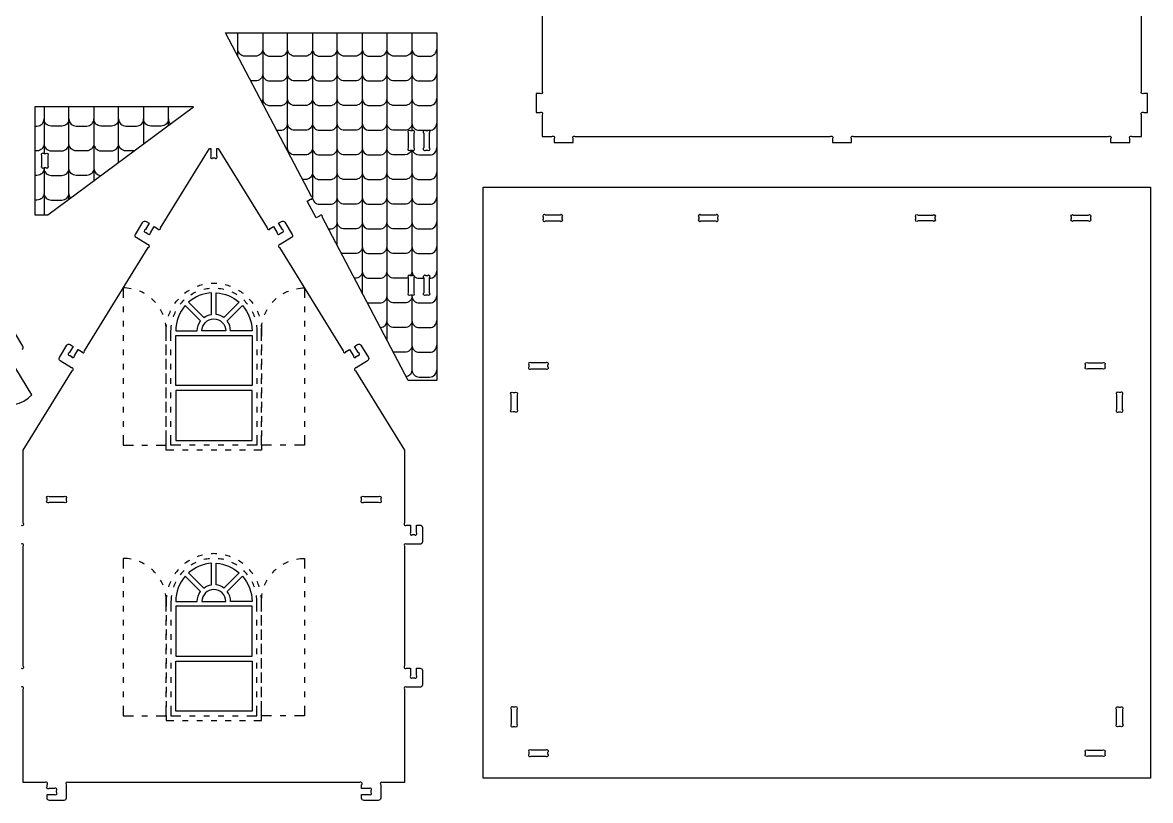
# Model space of a CAD drawing. Extents: x 2995 to 5271, y 518 to 1985.
# Drawn here: x 4135 to 5271, y 518 to 1301 of the extents above; entities that cross this region are included whole.
import ezdxf

# ---------------------------------------------------------------- set-up
doc = ezdxf.new("R2010")
doc.units = 0
doc.header["$MEASUREMENT"] = 0
doc.layers.add('LAYER1', color=18, linetype='CONTINUOUS')

msp = doc.modelspace()

# ---------------------------------------------------------------- linework, layer by layer
at = {"layer": 'LAYER1'}
for points in [[(4658, 1525.2), (4658, 1231.9, -1), (4655.9, 1229.7), (4652, 1229.7), (4652, 1210.5), (4655.9, 1210.5, -1), (4658, 1208.4), (4658, 1186.5), (4667.9, 1186.5, -1), (4670, 1184.4), (4670, 1180.5), (4689.2, 1180.5), (4689.2, 1184.4, -1), (4691.3, 1186.5), (4948.2, 1186.5, -1), (4950.3, 1184.4), (4950.3, 1180.5), (4969.5, 1180.5), (4969.5, 1184.4, -1), (4971.6, 1186.5), (5228.5, 1186.5, -1), (5230.6, 1184.4), (5230.6, 1180.5), (5249.8, 1180.5), (5249.8, 1184.4, -1), (5252, 1186.5), (5261.8, 1186.5), (5261.8, 1208.4, -1), (5264, 1210.5), (5267.8, 1210.5), (5267.8, 1229.7), (5264, 1229.7, -1), (5261.8, 1231.9), (5261.8, 1525.2, -1)], [(4376.6, 1274.5, -0.414214), (4369.4, 1267.3), (4358.7, 1267.3, -0.414214), (4351.5, 1274.5)], [(4376.6, 1274.5, 0.414214), (4383.8, 1267.3), (4394.4, 1267.3, 0.414214), (4401.6, 1274.5)], [(4426.7, 1274.5, -0.414214), (4419.5, 1267.3), (4408.8, 1267.3, -0.414214), (4401.6, 1274.5)], [(4426.7, 1274.5, 0.414214), (4433.9, 1267.3), (4444.5, 1267.3, 0.414214), (4451.7, 1274.5)], [(4476.8, 1274.5, -0.414214), (4469.6, 1267.3), (4458.9, 1267.3, -0.414214), (4451.7, 1274.5)], [(4476.8, 1274.5, 0.414214), (4484, 1267.3), (4494.6, 1267.3, 0.414214), (4501.8, 1274.5)], [(4526.9, 1274.5, -0.414214), (4519.7, 1267.3), (4509, 1267.3, -0.414214), (4501.8, 1274.5)], [(4526.9, 1274.5, 0.414214), (4534.1, 1267.3), (4544.7, 1267.3, 0.414214), (4551.9, 1274.5)], [(4376.6, 1249.6, -0.414214), (4369.4, 1242.4), (4364.6, 1242.4)], [(4376.6, 1249.6, 0.414214), (4383.8, 1242.4), (4394.4, 1242.4, 0.414214), (4401.6, 1249.6)], [(4426.7, 1249.6, -0.414214), (4419.5, 1242.4), (4408.8, 1242.4, -0.414214), (4401.6, 1249.6)], [(4426.7, 1249.6, 0.414214), (4433.9, 1242.4), (4444.5, 1242.4, 0.414214), (4451.7, 1249.6)], [(4476.8, 1249.6, -0.414214), (4469.6, 1242.4), (4458.9, 1242.4, -0.414214), (4451.7, 1249.6)], [(4476.8, 1249.6, 0.414214), (4484, 1242.4), (4494.6, 1242.4, 0.414214), (4501.8, 1249.6)], [(4526.9, 1249.6, -0.414214), (4519.7, 1242.4), (4509, 1242.4, -0.414214), (4501.8, 1249.6)], [(4526.9, 1249.6, 0.414214), (4534.1, 1242.4), (4544.7, 1242.4, 0.414214), (4551.9, 1249.6)], [(4376.6, 1224.8, -0.126595), (4375.7, 1221.3)], [(4376.6, 1224.8, 0.414214), (4383.8, 1217.6), (4394.4, 1217.6, 0.414214), (4401.6, 1224.8)], [(4426.7, 1224.8, -0.414214), (4419.5, 1217.6), (4408.8, 1217.6, -0.414214), (4401.6, 1224.8)], [(4426.7, 1224.8, 0.414214), (4433.9, 1217.6), (4444.5, 1217.6, 0.414214), (4451.7, 1224.8)], [(4476.8, 1224.8, -0.414214), (4469.6, 1217.6), (4458.9, 1217.6, -0.414214), (4451.7, 1224.8)], [(4476.8, 1224.8, 0.414214), (4484, 1217.6), (4494.6, 1217.6, 0.414214), (4501.8, 1224.8)], [(4526.9, 1224.8, -0.414214), (4519.7, 1217.6), (4509, 1217.6, -0.414214), (4501.8, 1224.8)], [(4526.9, 1224.8, 0.414214), (4534.1, 1217.6), (4544.7, 1217.6, 0.414214), (4551.9, 1224.8)], [(4147, 1196.9), (4149.2, 1196.9, 0.414214), (4156.4, 1204.1)], [(4181.4, 1204.1, -0.414214), (4174.2, 1196.9), (4163.6, 1196.9, -0.414214), (4156.4, 1204.1)], [(4181.4, 1204.1, 0.414214), (4188.6, 1196.9), (4199.3, 1196.9, 0.414214), (4206.5, 1204.1)], [(4231.5, 1204.1, -0.414214), (4224.3, 1196.9), (4213.7, 1196.9, -0.414214), (4206.5, 1204.1)], [(4231.5, 1204.1, 0.414214), (4238.7, 1196.9), (4249.4, 1196.9, 0.414214), (4256.6, 1204.1)], [(4281.6, 1204.1, -0.414214), (4274.4, 1196.9), (4263.8, 1196.9, -0.414214), (4256.6, 1204.1)], [(4281.6, 1204.1, 0.191627), (4283.6, 1199.1)], [(4390.7, 1192.7), (4394.4, 1192.7, 0.414214), (4401.6, 1199.9)], [(4426.7, 1199.9, -0.414214), (4419.5, 1192.7), (4408.8, 1192.7, -0.414214), (4401.6, 1199.9)], [(4426.7, 1199.9, 0.414214), (4433.9, 1192.7), (4444.5, 1192.7, 0.414214), (4451.7, 1199.9)], [(4476.8, 1199.9, -0.414214), (4469.6, 1192.7), (4458.9, 1192.7, -0.414214), (4451.7, 1199.9)], [(4476.8, 1199.9, 0.414214), (4484, 1192.7), (4494.6, 1192.7, 0.414214), (4501.8, 1199.9)], [(4526.9, 1199.9, -0.414214), (4519.7, 1192.7), (4509, 1192.7, -0.414214), (4501.8, 1199.9)], [(4526.9, 1199.9, 0.414214), (4534.1, 1192.7), (4544.7, 1192.7, 0.414214), (4551.9, 1199.9)], [(4133.3, 795.2, 1), (4135.4, 797.4), (4135.4, 870.8), (4184.7, 950.6, 1), (4184, 953.5), (4172.6, 960.6, -0.414214), (4171.8, 963.9), (4179.3, 976.2, -0.414214), (4182.6, 977), (4185.7, 975.1), (4181.8, 968.7, 1), (4182.5, 965.8), (4184, 964.9, 1), (4186.9, 965.6), (4190.8, 971.9), (4194.1, 969.9, 1), (4197, 970.6), (4261.3, 1074.6, 1), (4260.6, 1077.6), (4249.1, 1084.6, -0.414214), (4248.4, 1087.9), (4255.9, 1100.2, -0.414214), (4259.2, 1101), (4262.3, 1099.1), (4258.4, 1092.7, 1), (4259.1, 1089.8), (4260.6, 1088.9, 1), (4263.5, 1089.6), (4267.4, 1095.9), (4270.7, 1093.9, 1), (4273.6, 1094.6), (4323, 1174.4), (4324.4, 1174.4), (4324.4, 1167, 1), (4326.5, 1164.8), (4328.3, 1164.8, 1), (4330.4, 1167), (4330.4, 1174.4), (4331.8, 1174.4), (4381.1, 1094.6, 1), (4384.1, 1093.9), (4387.4, 1095.9), (4391.3, 1089.6, 1), (4394.2, 1088.9), (4395.7, 1089.8, 1), (4396.4, 1092.7), (4392.5, 1099.1), (4395.5, 1101, -0.414214), (4398.8, 1100.2), (4406.4, 1087.9, -0.414214), (4405.6, 1084.6), (4394.2, 1077.6, 1), (4393.5, 1074.6), (4457.7, 970.6, 1), (4460.7, 969.9), (4464, 971.9), (4467.9, 965.6, 1), (4470.8, 964.9), (4472.3, 965.8, 1), (4473, 968.7), (4469.1, 975.1), (4472.1, 977, -0.414214), (4475.4, 976.2), (4483, 963.9, -0.414214), (4482.2, 960.6), (4470.7, 953.5, 1), (4470.1, 950.6), (4519.4, 870.8), (4519.4, 797.4, 1), (4521.5, 795.2), (4525.4, 795.2), (4525.4, 787.8, 1), (4527.5, 785.6), (4529.3, 785.6, 1), (4531.4, 787.8), (4531.4, 795.2), (4535, 795.2, -0.414214), (4537.4, 792.8), (4537.4, 778.4, -0.414214), (4535, 776), (4521.5, 776, 1), (4519.4, 773.9), (4519.4, 653.4, 1), (4521.5, 651.2), (4525.4, 651.2), (4525.4, 643.8, 1), (4527.5, 641.6), (4529.3, 641.6, 1), (4531.4, 643.8), (4531.4, 651.2), (4535, 651.2, -0.414214), (4537.4, 648.8), (4537.4, 634.4, -0.414214), (4535, 632), (4521.5, 632, 1), (4519.4, 629.9), (4519.4, 536), (4497.5, 536, 1), (4495.4, 533.9), (4495.4, 520.4, -0.414214), (4493, 518), (4478.6, 518, -0.414214), (4476.2, 520.4), (4476.2, 524), (4483.7, 524, 1), (4485.8, 526.2), (4485.8, 527.9, 1), (4483.7, 530), (4476.2, 530), (4476.2, 533.9, 1), (4474.1, 536), (4180.7, 536, 1), (4178.6, 533.9), (4178.6, 520.4, -0.414214), (4176.2, 518), (4161.8, 518, -0.414214), (4159.4, 520.4), (4159.4, 524), (4166.9, 524, 1), (4169, 526.2), (4169, 527.9, 1), (4166.9, 530), (4161.5, 530, -1), (4159.4, 532.2), (4159.4, 533.9, 1), (4157.3, 536), (4135.4, 536), (4135.4, 629.9, 1), (4133.3, 632)], [(4156.4, 1179.2, -0.414214), (4149.2, 1172), (4147, 1172)], [(4156.4, 1179.2, 0.414214), (4163.6, 1172), (4174.2, 1172, 0.414214), (4181.4, 1179.2)], [(4206.5, 1179.2, -0.414214), (4199.3, 1172), (4188.6, 1172, -0.414214), (4181.4, 1179.2)], [(4206.5, 1179.2, 0.414214), (4213.7, 1172), (4224.3, 1172, 0.414214), (4231.5, 1179.2)], [(4247, 1172), (4238.7, 1172, -0.414214), (4231.5, 1179.2)], [(4256.6, 1179.2, -0.004711), (4256.5, 1179.1)], [(4256.6, 1179.2, 0.004646), (4256.6, 1179.1)], [(4401.2, 1172.7, 0.084679), (4401.6, 1175.1)], [(4426.7, 1175.1, -0.414214), (4419.5, 1167.9), (4408.8, 1167.9, -0.414214), (4401.6, 1175.1)], [(4426.7, 1175.1, 0.414214), (4433.9, 1167.9), (4444.5, 1167.9, 0.414214), (4451.7, 1175.1)], [(4476.8, 1175.1, -0.414214), (4469.6, 1167.9), (4458.9, 1167.9, -0.414214), (4451.7, 1175.1)], [(4476.8, 1175.1, 0.414214), (4484, 1167.9), (4494.6, 1167.9, 0.414214), (4501.8, 1175.1)], [(4526.5, 1172.8, -0.321452), (4519.7, 1167.9), (4509, 1167.9, -0.414214), (4501.8, 1175.1)], [(4527.3, 1172.8, 0.321452), (4534.1, 1167.9), (4544.7, 1167.9, 0.414214), (4551.9, 1175.1)], [(4156.4, 1154.4, -0.414214), (4149.2, 1147.2), (4147, 1147.2)], [(4156.4, 1154.4, 0.414214), (4163.6, 1147.2), (4174.2, 1147.2, 0.414214), (4181.4, 1154.4)], [(4206.5, 1154.4, -0.414214), (4199.3, 1147.2), (4188.6, 1147.2, -0.414214), (4181.4, 1154.4)], [(4206.5, 1154.4, 0.40858), (4213.5, 1147.2)], [(4426.7, 1150.3, -0.414214), (4419.5, 1143.1), (4416.8, 1143.1)], [(4426.7, 1150.3, 0.414214), (4433.9, 1143.1), (4444.5, 1143.1, 0.414214), (4451.7, 1150.3)], [(4476.8, 1150.3, -0.414214), (4469.6, 1143.1), (4458.9, 1143.1, -0.414214), (4451.7, 1150.3)], [(4476.8, 1150.3, 0.414214), (4484, 1143.1), (4494.6, 1143.1, 0.414214), (4501.8, 1150.3)], [(4526.9, 1150.3, -0.414214), (4519.7, 1143.1), (4509, 1143.1, -0.414214), (4501.8, 1150.3)], [(4526.9, 1150.3, 0.414214), (4534.1, 1143.1), (4544.7, 1143.1, 0.414214), (4551.9, 1150.3)], [(4156.4, 1129.6, -0.414214), (4149.2, 1122.4), (4147, 1122.4)], [(4156.4, 1129.6, 0.414214), (4163.6, 1122.4), (4174.2, 1122.4, 0.414214), (4181.4, 1129.6)], [(4183.2, 1124.8, -0.184596), (4181.4, 1129.6)], [(4426.7, 1125.4, -0.035229), (4426.6, 1124.4)], [(4426.7, 1125.4, 0.414214), (4433.9, 1118.2), (4444.5, 1118.2, 0.414214), (4451.7, 1125.4)], [(4476.8, 1125.4, -0.414214), (4469.6, 1118.2), (4458.9, 1118.2, -0.414214), (4451.7, 1125.4)], [(4476.8, 1125.4, 0.414214), (4484, 1118.2), (4494.6, 1118.2, 0.414214), (4501.8, 1125.4)], [(4526.9, 1125.4, -0.414214), (4519.7, 1118.2), (4509, 1118.2, -0.414214), (4501.8, 1125.4)], [(4526.9, 1125.4, 0.414214), (4534.1, 1118.2), (4544.7, 1118.2, 0.414214), (4551.9, 1125.4)], [(4442.9, 1093.4), (4444.5, 1093.4, 0.414214), (4451.7, 1100.6)], [(4476.8, 1100.6, -0.414214), (4469.6, 1093.4), (4458.9, 1093.4, -0.414214), (4451.7, 1100.6)], [(4476.8, 1100.6, 0.414214), (4484, 1093.4), (4494.6, 1093.4, 0.414214), (4501.8, 1100.6)], [(4526.9, 1100.6, -0.414214), (4519.7, 1093.4), (4509, 1093.4, -0.414214), (4501.8, 1100.6)], [(4526.9, 1100.6, 0.414214), (4534.1, 1093.4), (4544.7, 1093.4, 0.414214), (4551.9, 1100.6)], [(4476.8, 1075.7, -0.414214), (4469.6, 1068.5), (4458.9, 1068.5, -0.124045), (4455.5, 1069.4)], [(4476.8, 1075.7, 0.414214), (4484, 1068.5), (4494.6, 1068.5, 0.414214), (4501.8, 1075.7)], [(4526.9, 1075.7, -0.414214), (4519.7, 1068.5), (4509, 1068.5, -0.414214), (4501.8, 1075.7)], [(4526.9, 1075.7, 0.414214), (4534.1, 1068.5), (4544.7, 1068.5, 0.414214), (4551.9, 1075.7)], [(4476.8, 1050.9, -0.414214), (4469.6, 1043.7), (4469, 1043.7)], [(4476.8, 1050.9, 0.414214), (4484, 1043.7), (4494.6, 1043.7, 0.414214), (4501.8, 1050.9)], [(4523.1, 1044.6, -0.125481), (4519.7, 1043.7), (4509, 1043.7, -0.414214), (4501.8, 1050.9)], [(4526.9, 1050.9, -0.177786), (4525.2, 1046.3)], [(4526.9, 1050.9, 0.414214), (4534.1, 1043.7), (4538.7, 1043.7)], [(4544.7, 1043.7, 0.414214), (4551.9, 1050.9)], [(4244.1, 1033.2, 0.046286), (4236.2, 1034), (4236.2, 1023.9)], [(4310.5, 1035.7, -0.030028), (4316, 1037.4)], [(4317.4, 1032.8, -0.033367), (4323.1, 1033.7)], [(4324.5, 1038.7, -0.030028), (4330.3, 1038.7)], [(4331.7, 1033.7, -0.033367), (4337.4, 1032.8)], [(4338.8, 1037.4, -0.030028), (4344.3, 1035.7)], [(4410.6, 1033.2, -0.046286), (4418.6, 1034), (4418.6, 1023.9)], [(4257.6, 1028.3, 0.033367), (4252.4, 1030.8)], [(4268.7, 1019.2, 0.033367), (4264.6, 1023.3)], [(4288, 1018.3, -0.030028), (4291.6, 1022.8)], [(4297.9, 1028.7, -0.030028), (4302.7, 1031.9)], [(4304.2, 1027.2, -0.033367), (4309.2, 1030)], [(4345.5, 1030, -0.033367), (4350.6, 1027.2)], [(4352.1, 1031.9, -0.030028), (4356.8, 1028.7)], [(4363.1, 1022.8, -0.030028), (4366.7, 1018.3)], [(4386.1, 1019.2, -0.033367), (4390.1, 1023.3)], [(4397.2, 1028.3, -0.033367), (4402.4, 1030.8)], [(4481.9, 1019.2, 0.072634), (4484, 1018.9), (4494.6, 1018.9, 0.414214), (4501.8, 1026.1)], [(4526.9, 1026.1, -0.414214), (4519.7, 1018.9), (4509, 1018.9, -0.414214), (4501.8, 1026.1)], [(4526.9, 1027.1), (4526.9, 951.5, -0.354693), (4521.2, 944.5)], [(4526.9, 1026.1, 0.414214), (4534.1, 1018.9), (4544.7, 1018.9, 0.414214), (4551.9, 1026.1)], [(4276.2, 1007, 0.033367), (4273.7, 1012.2)], [(4293.5, 1017.6, -0.033367), (4297.4, 1021.9)], [(4357.4, 1021.9, -0.033367), (4361.2, 1017.6)], [(4378.5, 1007, -0.033367), (4381.1, 1012.2)], [(4281.7, 1005.4, -0.030028), (4283.8, 1010.8)], [(4286.6, 1005, -0.033367), (4288.9, 1010.3)], [(4365.9, 1010.3, -0.033367), (4368.2, 1005)], [(4371, 1010.8, -0.030028), (4373.1, 1005.4)], [(4495.1, 994, 0.394173), (4501.8, 1001.2)], [(4526.9, 1001.2, -0.414214), (4519.7, 994), (4509, 994, -0.414214), (4501.8, 1001.2)], [(4526.9, 1001.2, 0.414214), (4534.1, 994), (4544.7, 994, 0.414214), (4551.9, 1001.2)], [(4279.4, 980.7), (4279.4, 990.8, 0.046286), (4278.6, 998.7)], [(4279.4, 985.5), (4279.4, 990.8, -0.03248), (4279.8, 997)], [(4284.2, 980.7), (4284.2, 990.8, -0.03415), (4284.6, 996.6)], [(4370.2, 996.6, -0.03415), (4370.6, 990.8)], [(4375, 997, -0.03248), (4375.4, 990.8)], [(4375.4, 980.7), (4375.4, 990.8, -0.046286), (4376.1, 998.7)], [(4134.3, 972.2, 0.414214), (4135.1, 975.5), (4127.6, 987.8, 0.414214)], [(4526.9, 976.4, -0.414214), (4519.7, 969.2), (4509, 969.2, -0.030283), (4508.2, 969.2)], [(4526.9, 976.4, 0.414214), (4534.1, 969.2), (4544.7, 969.2, 0.414214), (4551.9, 976.4)], [(4089.5, 954.2, 0.755832), (4144.2, 926.5), (4122.2, 962.2, -1)], [(4526.9, 951.5, 0.414214), (4534.1, 944.3), (4544.7, 944.3, 0.414214), (4551.9, 951.5)], [(4133.3, 651.2, 1), (4135.4, 653.4), (4135.4, 773.9, 1), (4133.3, 776)], [(4244.1, 760.9, 0.046286), (4236.2, 761.6), (4236.2, 751.6)], [(4316, 765.1, 0.030028), (4310.5, 763.4)], [(4323.1, 761.4, 0.033367), (4317.4, 760.5)], [(4330.3, 766.4, 0.030028), (4324.5, 766.4)], [(4337.4, 760.5, 0.033367), (4331.7, 761.4)], [(4344.3, 763.4, 0.030028), (4338.8, 765.1)], [(4410.6, 760.9, -0.046286), (4418.6, 761.6), (4418.6, 751.6)], [(4257.6, 756, 0.033367), (4252.4, 758.5)], [(4268.7, 746.9, 0.033367), (4264.6, 751)], [(4291.6, 750.5, 0.030028), (4288, 745.9)], [(4302.7, 759.6, 0.030028), (4297.9, 756.4)], [(4309.2, 757.6, 0.033367), (4304.2, 754.9)], [(4350.6, 754.9, 0.033367), (4345.5, 757.6)], [(4356.8, 756.4, 0.030028), (4352.1, 759.6)], [(4366.7, 745.9, 0.030028), (4363.1, 750.5)], [(4386.1, 746.9, -0.033367), (4390.1, 751)], [(4397.2, 756, -0.033367), (4402.4, 758.5)], [(4276.2, 734.7, 0.033367), (4273.7, 739.9)], [(4283.8, 738.5, 0.030028), (4281.7, 733.1)], [(4297.4, 749.5, 0.033367), (4293.5, 745.3)], [(4361.2, 745.3, 0.033367), (4357.4, 749.5)], [(4373.1, 733.1, 0.030028), (4371, 738.5)], [(4378.5, 734.7, -0.033367), (4381.1, 739.9)], [(4288.9, 738, 0.033367), (4286.6, 732.7)], [(4368.2, 732.7, 0.033367), (4365.9, 738)], [(4279.4, 708.4), (4279.4, 718.4, 0.046286), (4278.6, 726.4)], [(4279.8, 724.7, 0.03248), (4279.4, 718.4)], [(4284.6, 724.3, 0.03415), (4284.2, 718.4)], [(4370.6, 708.4), (4370.6, 718.4, 0.03415), (4370.2, 724.3)], [(4375.4, 713.2), (4375.4, 718.4, 0.03248), (4375, 724.7)], [(4375.4, 708.4), (4375.4, 718.4, -0.046286), (4376.1, 726.4)]]:
    msp.add_lwpolyline(points, format="xyb", dxfattribs=at)
for points in [[(4421.4, 1121.4), (4424.8, 1123.2, 1), (4425.7, 1126.1), (4339.2, 1290.7), (4551.9, 1290.7), (4551.9, 940.8), (4523.1, 940.8), (4436.6, 1105.4, 1), (4433.8, 1106.3), (4430.3, 1104.4)], [(4523.1, 1189.9), (4523.1, 1174.9, 1), (4525.3, 1172.8), (4527, 1172.8, 1), (4529.1, 1174.9), (4529.1, 1189.9, 1), (4527, 1192), (4525.3, 1192, 1)], [(4540.9, 1172.8), (4542.6, 1172.8, 1), (4544.7, 1174.9), (4544.7, 1189.9, 1), (4542.6, 1192), (4540.9, 1192, 1), (4538.7, 1189.9), (4538.7, 1174.9, 1)], [(4160.2, 1167.1), (4160.2, 1157, -1), (4158, 1154.8), (4156.3, 1154.8, -1), (4154.2, 1157), (4154.2, 1167.1, -1), (4156.3, 1169.2), (4158, 1169.2, -1)], [(4676.2, 1107.4), (4661.3, 1107.4, 1), (4659.1, 1105.3), (4659.1, 1103.5, 1), (4661.3, 1101.4), (4676.2, 1101.4, 1), (4678.3, 1103.5), (4678.3, 1105.3, 1)], [(4817.8, 1101.4), (4832.8, 1101.4, 1), (4834.9, 1103.5), (4834.9, 1105.3, 1), (4832.8, 1107.4), (4817.8, 1107.4, 1), (4815.7, 1105.3), (4815.7, 1103.5, 1)], [(5036.6, 1107.4), (5051.5, 1107.4, -1), (5053.6, 1105.3), (5053.6, 1103.5, -1), (5051.5, 1101.4), (5036.6, 1101.4, -1), (5034.4, 1103.5), (5034.4, 1105.3, -1)], [(5193.1, 1107.4), (5208.1, 1107.4, -1), (5210.2, 1105.3), (5210.2, 1103.5, -1), (5208.1, 1101.4), (5193.1, 1101.4, -1), (5191, 1103.5), (5191, 1105.3, -1)], [(4523.1, 1044.1), (4523.1, 1029.2, 1), (4525.3, 1027.1), (4527, 1027.1, 1), (4529.1, 1029.2), (4529.1, 1044.1, 1), (4527, 1046.3), (4525.3, 1046.3, 1)], [(4538.7, 1044.1), (4538.7, 1029.2, 1), (4540.9, 1027.1), (4542.6, 1027.1, 1), (4544.7, 1029.2), (4544.7, 1044.1, 1), (4542.6, 1046.3), (4540.9, 1046.3, 1)], [(4325, 1029.1, 0.166595), (4302, 1019.6), (4317.3, 1004.2, -0.125326), (4325, 1007.4)], [(4352.8, 1019.6), (4337.4, 1004.2, 0.125326), (4329.8, 1007.4), (4329.8, 1029.1, -0.166595)], [(4298.6, 1016.2, 0.182708), (4289, 990.8), (4310.6, 990.8, -0.161906), (4313.9, 1000.8)], [(4356.2, 1016.2, -0.182708), (4365.8, 990.8), (4344.2, 990.8, 0.161906), (4340.8, 1000.8)], [(4315.4, 990.8, -1), (4339.4, 990.8)], [(4646.9, 952.6), (4661.8, 952.6, 1), (4663.9, 954.7), (4663.9, 956.5, 1), (4661.8, 958.6), (4646.9, 958.6, 1), (4644.7, 956.5), (4644.7, 954.7, 1)], [(5207.5, 958.6), (5222.5, 958.6, -1), (5224.6, 956.5), (5224.6, 954.7, -1), (5222.5, 952.6), (5207.5, 952.6, -1), (5205.4, 954.7), (5205.4, 956.5, -1)], [(4628.9, 928.6), (4630.6, 928.6, -1), (4632.7, 926.5), (4632.7, 911.5, -1), (4630.6, 909.4), (4628.9, 909.4, -1), (4626.7, 911.5), (4626.7, 926.5, -1)], [(5236.6, 926.5), (5236.6, 911.5, 1), (5238.7, 909.4), (5240.5, 909.4, 1), (5242.6, 911.5), (5242.6, 926.5, 1), (5240.5, 928.6), (5238.7, 928.6, 1)], [(4161.5, 824), (4176.5, 824, -1), (4178.6, 821.9), (4178.6, 820.2, -1), (4176.5, 818), (4161.5, 818, -1), (4159.4, 820.2), (4159.4, 821.9, -1)], [(4478.3, 824), (4493.3, 824, -1), (4495.4, 821.9), (4495.4, 820.2, -1), (4493.3, 818), (4478.3, 818, -1), (4476.2, 820.2), (4476.2, 821.9, -1)], [(4302, 747.2), (4317.3, 731.9, -0.125326), (4325, 735.1), (4325, 756.8, 0.166595)], [(4329.8, 756.8, -0.166595), (4352.8, 747.2), (4337.4, 731.9, 0.125326), (4329.8, 735.1)], [(4298.6, 743.8, 0.182708), (4289, 718.4), (4310.6, 718.4, -0.161906), (4313.9, 728.5)], [(4356.2, 743.8, -0.182708), (4365.8, 718.4), (4344.2, 718.4, 0.161906), (4340.8, 728.5)], [(4339.4, 718.4, 1), (4315.4, 718.4)], [(4626.7, 609.7), (4626.7, 594.7, 1), (4628.9, 592.6), (4630.6, 592.6, 1), (4632.7, 594.7), (4632.7, 609.7, 1), (4630.6, 611.8), (4628.9, 611.8, 1)], [(5242.6, 609.7), (5242.6, 594.7, -1), (5240.5, 592.6), (5238.7, 592.6, -1), (5236.6, 594.7), (5236.6, 609.7, -1), (5238.7, 611.8), (5240.5, 611.8, -1)], [(4646.9, 562.6), (4661.8, 562.6, 1), (4663.9, 564.7), (4663.9, 566.5, 1), (4661.8, 568.6), (4646.9, 568.6, 1), (4644.7, 566.5), (4644.7, 564.7, 1)], [(5222.5, 562.6), (5207.5, 562.6, -1), (5205.4, 564.7), (5205.4, 566.5, -1), (5207.5, 568.6), (5222.5, 568.6, -1), (5224.6, 566.5), (5224.6, 564.7, -1)]]:
    msp.add_lwpolyline(points, format="xyb", close=True, dxfattribs=at)
for points in [[(4351.5, 1267.3), (4351.5, 1290.7)], [(4376.6, 1290.7), (4376.6, 1219.6)], [(4401.6, 1171.9), (4401.6, 1290.7)], [(4426.7, 1290.7), (4426.7, 1124.3)], [(4451.7, 1076.6), (4451.7, 1290.7)], [(4476.8, 1290.7), (4476.8, 1029)], [(4501.8, 981.3), (4501.8, 1290.7)], [(4526.9, 1290.7), (4526.9, 1192)], [(4156.4, 1216.4), (4156.4, 1169.2)], [(4181.4, 1123.4), (4181.4, 1216.4)], [(4206.5, 1216.4), (4206.5, 1142)], [(4231.5, 1160.5), (4231.5, 1216.4)], [(4256.6, 1216.4), (4256.6, 1179.1)], [(4281.6, 1197.7), (4281.6, 1216.4)], [(4526.9, 1172.8), (4526.9, 1046.3)], [(4156.4, 1154.8), (4156.4, 1107.6)], [(4236.2, 1015.3), (4236.2, 1009.5)], [(4418.6, 1015.3), (4418.6, 1009.5)], [(4236.2, 1000.9), (4236.2, 995.1)], [(4418.6, 1000.9), (4418.6, 995.1)], [(4370.6, 990.8), (4370.6, 980.7)], [(4375.4, 990.8), (4375.4, 985.5)], [(4236.2, 986.5), (4236.2, 980.7)], [(4418.6, 986.5), (4418.6, 980.7)], [(4236.2, 972), (4236.2, 966.3)], [(4279.4, 971.1), (4279.4, 976.9)], [(4279.4, 966.3), (4279.4, 972.1)], [(4284.2, 966.3), (4284.2, 972.1)], [(4370.6, 972.1), (4370.6, 966.3)], [(4375.4, 976.9), (4375.4, 971.1)], [(4375.4, 966.3), (4375.4, 972.1)], [(4418.6, 972), (4418.6, 966.3)], [(4236.2, 957.6), (4236.2, 951.9)], [(4279.4, 956.7), (4279.4, 962.5)], [(4279.4, 951.9), (4279.4, 957.6)], [(4284.2, 951.9), (4284.2, 957.6)], [(4370.6, 957.6), (4370.6, 951.9)], [(4375.4, 962.5), (4375.4, 956.7)], [(4375.4, 951.9), (4375.4, 957.6)], [(4418.6, 957.6), (4418.6, 951.9)], [(4236.2, 943.2), (4236.2, 937.5)], [(4279.4, 942.3), (4279.4, 948)], [(4279.4, 937.5), (4279.4, 943.2)], [(4284.2, 937.5), (4284.2, 943.2)], [(4370.6, 943.2), (4370.6, 937.5)], [(4375.4, 948), (4375.4, 942.3)], [(4375.4, 937.5), (4375.4, 943.2)], [(4418.6, 943.2), (4418.6, 937.5)], [(4279.4, 927.9), (4279.4, 933.6)], [(4375.4, 933.6), (4375.4, 927.9)], [(4236.2, 928.8), (4236.2, 923.1)], [(4279.4, 923.1), (4279.4, 928.8)], [(4284.2, 923.1), (4284.2, 928.8)], [(4370.6, 928.8), (4370.6, 923.1)], [(4375.4, 923.1), (4375.4, 928.8)], [(4418.6, 928.8), (4418.6, 923.1)], [(4236.2, 914.4), (4236.2, 908.6)], [(4279.4, 913.5), (4279.4, 919.2)], [(4279.4, 908.7), (4279.4, 914.4)], [(4284.2, 908.7), (4284.2, 914.4)], [(4370.6, 914.4), (4370.6, 908.7)], [(4375.4, 919.2), (4375.4, 913.5)], [(4375.4, 908.7), (4375.4, 914.4)], [(4418.6, 914.4), (4418.6, 908.6)], [(4236.2, 900), (4236.2, 894.2)], [(4279.4, 899.1), (4279.4, 904.8)], [(4279.4, 894.2), (4279.4, 900)], [(4284.2, 894.2), (4284.2, 900)], [(4370.6, 900), (4370.6, 894.2)], [(4375.4, 904.8), (4375.4, 899.1)], [(4375.4, 894.2), (4375.4, 900)], [(4418.6, 900), (4418.6, 894.2)], [(4279.4, 884.6), (4279.4, 890.4)], [(4375.4, 890.4), (4375.4, 884.6)], [(4236.2, 885.6), (4236.2, 875.6)], [(4236.2, 875.6), (4246.3, 875.6)], [(4254.9, 875.6), (4260.7, 875.6)], [(4269.3, 875.6), (4279.4, 875.6), (4279.4, 885.6)], [(4287, 870.8), (4279.4, 870.8), (4279.4, 876)], [(4294.2, 875.6), (4284.2, 875.6), (4284.2, 885.6)], [(4308.7, 875.6), (4302.9, 875.6)], [(4323.1, 875.6), (4317.3, 875.6)], [(4337.5, 875.6), (4331.7, 875.6)], [(4351.9, 875.6), (4346.1, 875.6)], [(4370.6, 885.6), (4370.6, 875.6), (4360.5, 875.6)], [(4375.4, 876), (4375.4, 870.8), (4367.7, 870.8)], [(4385.5, 875.6), (4375.4, 875.6), (4375.4, 885.6)], [(4399.9, 875.6), (4394.1, 875.6)], [(4418.6, 875.6), (4408.5, 875.6)], [(4418.6, 885.6), (4418.6, 875.6)], [(4301.4, 870.8), (4295.7, 870.8)], [(4315.9, 870.8), (4310.1, 870.8)], [(4330.3, 870.8), (4324.5, 870.8)], [(4344.7, 870.8), (4338.9, 870.8)], [(4359.1, 870.8), (4353.3, 870.8)], [(4236.2, 743), (4236.2, 737.2)], [(4418.6, 743), (4418.6, 737.2)], [(4236.2, 728.6), (4236.2, 722.8)], [(4418.6, 728.6), (4418.6, 722.8)], [(4279.4, 718.4), (4279.4, 713.2)], [(4284.2, 718.4), (4284.2, 708.4)], [(4236.2, 714.1), (4236.2, 708.4)], [(4279.4, 704.6), (4279.4, 698.8)], [(4375.4, 698.8), (4375.4, 704.6)], [(4418.6, 714.1), (4418.6, 708.4)], [(4236.2, 699.7), (4236.2, 694)], [(4279.4, 694), (4279.4, 699.8)], [(4284.2, 699.8), (4284.2, 694)], [(4370.6, 694), (4370.6, 699.8)], [(4375.4, 694), (4375.4, 699.8)], [(4418.6, 699.7), (4418.6, 694)], [(4236.2, 685.3), (4236.2, 679.6)], [(4279.4, 690.1), (4279.4, 684.4)], [(4279.4, 679.6), (4279.4, 685.3)], [(4284.2, 685.3), (4284.2, 679.6)], [(4370.6, 679.6), (4370.6, 685.3)], [(4375.4, 684.4), (4375.4, 690.1)], [(4375.4, 679.6), (4375.4, 685.3)], [(4418.6, 685.3), (4418.6, 679.6)], [(4236.2, 670.9), (4236.2, 665.2)], [(4279.4, 675.7), (4279.4, 670)], [(4279.4, 665.2), (4279.4, 670.9)], [(4284.2, 670.9), (4284.2, 665.2)], [(4370.6, 665.2), (4370.6, 670.9)], [(4375.4, 670), (4375.4, 675.7)], [(4375.4, 665.2), (4375.4, 670.9)], [(4418.6, 670.9), (4418.6, 665.2)], [(4279.4, 661.3), (4279.4, 655.6)], [(4375.4, 655.6), (4375.4, 661.3)], [(4236.2, 656.5), (4236.2, 650.7)], [(4279.4, 650.8), (4279.4, 656.5)], [(4284.2, 656.5), (4284.2, 650.8)], [(4370.6, 650.8), (4370.6, 656.5)], [(4375.4, 650.8), (4375.4, 656.5)], [(4418.6, 656.5), (4418.6, 650.7)], [(4236.2, 642.1), (4236.2, 636.3)], [(4279.4, 646.9), (4279.4, 641.2)], [(4279.4, 636.3), (4279.4, 642.1)], [(4284.2, 642.1), (4284.2, 636.3)], [(4370.6, 636.3), (4370.6, 642.1)], [(4375.4, 641.2), (4375.4, 646.9)], [(4375.4, 636.3), (4375.4, 642.1)], [(4418.6, 642.1), (4418.6, 636.3)], [(4236.2, 627.7), (4236.2, 621.9)], [(4279.4, 632.5), (4279.4, 626.7)], [(4279.4, 621.9), (4279.4, 627.7)], [(4284.2, 627.7), (4284.2, 621.9)], [(4370.6, 621.9), (4370.6, 627.7)], [(4375.4, 626.7), (4375.4, 632.5)], [(4375.4, 621.9), (4375.4, 627.7)], [(4418.6, 627.7), (4418.6, 621.9)], [(4279.4, 618.1), (4279.4, 612.3)], [(4375.4, 612.3), (4375.4, 618.1)], [(4236.2, 613.3), (4236.2, 603.2)], [(4236.2, 603.2), (4246.3, 603.2)], [(4254.9, 603.2), (4260.7, 603.2)], [(4269.3, 603.2), (4279.4, 603.2), (4279.4, 613.3)], [(4279.4, 603.7), (4279.4, 598.4), (4287, 598.4)], [(4284.2, 613.3), (4284.2, 603.2), (4294.2, 603.2)], [(4302.9, 603.2), (4308.7, 603.2)], [(4317.3, 603.2), (4323.1, 603.2)], [(4331.7, 603.2), (4337.5, 603.2)], [(4346.1, 603.2), (4351.9, 603.2)], [(4360.5, 603.2), (4370.6, 603.2), (4370.6, 613.3)], [(4367.7, 598.4), (4375.4, 598.4), (4375.4, 603.7)], [(4385.5, 603.2), (4375.4, 603.2), (4375.4, 613.3)], [(4399.9, 603.2), (4394.1, 603.2)], [(4418.6, 603.2), (4408.5, 603.2)], [(4418.6, 613.3), (4418.6, 603.2)], [(4295.7, 598.4), (4301.4, 598.4)], [(4310.1, 598.4), (4315.9, 598.4)], [(4324.5, 598.4), (4330.3, 598.4)], [(4338.9, 598.4), (4344.7, 598.4)], [(4353.3, 598.4), (4359.1, 598.4)]]:
    msp.add_lwpolyline(points, dxfattribs=at)
for points in [[(4306.9, 1216.4), (4147, 1216.4), (4147, 1107.6), (4160.2, 1107.6)], [(4598.7, 540.5), (4598.7, 1135.5), (5270.7, 1135.5), (5270.7, 540.5)], [(4289, 986), (4365.8, 986), (4365.8, 935.6), (4289, 935.6)], [(4289, 930.8), (4289, 880.4), (4365.8, 880.4), (4365.8, 930.8)], [(4365.8, 713.6), (4289, 713.6), (4289, 663.2), (4365.8, 663.2)], [(4365.8, 658.4), (4365.8, 608), (4289, 608), (4289, 658.4)]]:
    msp.add_lwpolyline(points, close=True, dxfattribs=at)

doc.saveas('drawing.dxf')
